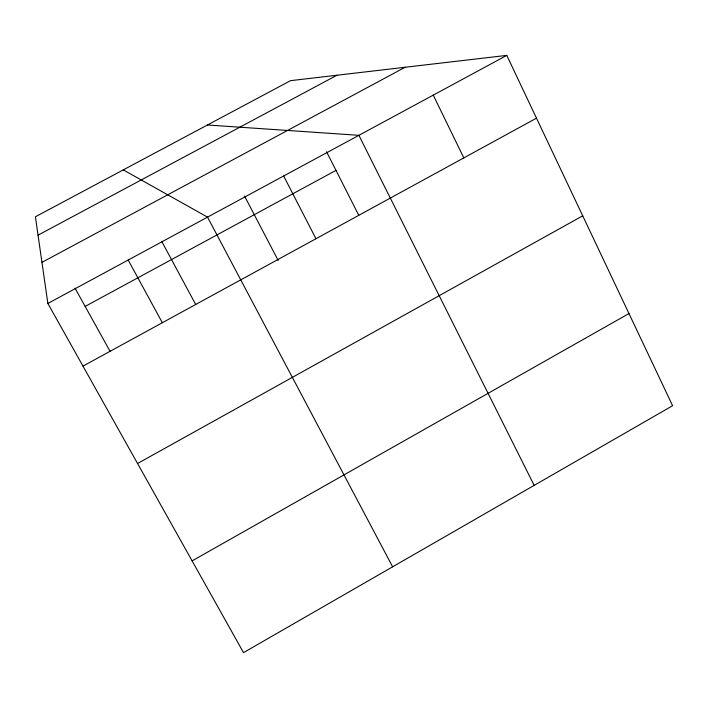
<?xml version="1.0" encoding="UTF-8"?>
<svg xmlns="http://www.w3.org/2000/svg" width="708" height="708" viewBox="0 0 708 708"><rect width="100%" height="100%" fill="white"/><g stroke="black" fill="none" stroke-linecap="round" stroke-linejoin="round"><path stroke-width="1.06" d="M192.116 560.878L628.978 313.547M137.547 463.51L582.719 215.825M82.978 366.116L536.496 118.165M85.146 306.405L335.999 170.371M47.861 303.449L506.778 55.383L672.6 405.719L243.517 652.617L47.861 303.449L35.4 216.772L290.537 80.659L506.778 55.383M41.958 262.367L405.153 67.26M38.046 235.162L336.99 75.225M207.435 124.989L358.894 135.325L534.159 485.378M123.263 169.893L207.541 217.135L392.639 566.807M75.013 288.147L110.103 351.38M128.183 260.031L162.336 322.724M161.689 241.295L195.735 304.564M244.561 196.089L278.2 260.5M283.66 175.991L315.963 238.738M326.565 151.769L358.717 215.223M433.261 95.129L463.82 157.893"/></g></svg>
